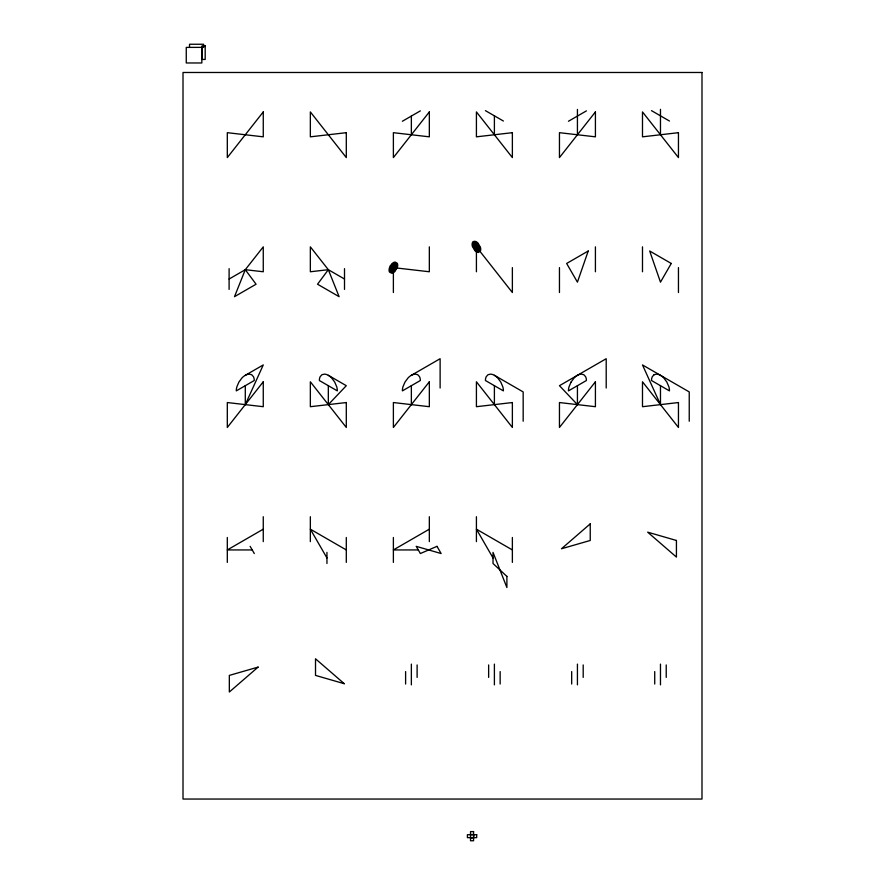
<?xml version="1.0" encoding="UTF-8"?>
<svg xmlns="http://www.w3.org/2000/svg" width="885" height="885" viewBox="0 0 885 885"><rect width="100%" height="100%" fill="white"/><g stroke="black" fill="none" stroke-linecap="round" stroke-linejoin="round"><path stroke-width="1.33" d="M245.289 269.693L234.503 296.674L256.075 284.218L245.289 269.693L263.265 246.849L263.265 271.761L245.289 269.693L229.104 279.029M328.324 269.693L317.538 284.218L339.11 296.674L328.324 269.693L310.347 246.849L310.347 271.761L328.324 269.693L344.508 279.029M402.376 121.256L420.353 110.879M568.447 121.256L586.423 110.879M245.289 375.317A9.27 9.27 0 0 1 249.017 374.123L251.639 374.687L253.453 376.689A9.27 9.27 0 0 1 254.272 380.506L236.295 390.882A14.525 14.525 0 0 1 236.903 386.745L238.928 382.032L242.003 377.906A14.525 14.525 0 0 1 245.289 375.317L263.265 364.941L245.289 404.622L245.289 385.694M411.359 375.317A9.27 9.27 0 0 1 415.087 374.123L417.72 374.687L419.523 376.689A9.27 9.27 0 0 1 420.353 380.506L402.376 390.882A14.525 14.525 0 0 1 402.974 386.745L405.009 382.032L408.073 377.906A14.525 14.525 0 0 1 411.359 375.317L440.122 358.713L440.122 388.017M263.265 529.175L227.312 549.939L252.225 549.939M429.336 529.175L393.382 549.939L418.295 549.939M470.521 834.522L473.575 834.522M470.521 837.829L473.575 837.829M651.482 110.636L669.458 121.024M485.411 110.636L503.388 121.024M494.394 375.317A14.525 14.525 0 0 1 497.68 377.906L500.755 382.032L502.78 386.745A14.525 14.525 0 0 1 503.388 390.882L485.411 380.506A9.27 9.27 0 0 1 486.23 376.689L488.044 374.687L490.677 374.123A9.27 9.27 0 0 1 494.394 375.317L523.168 391.922L523.168 421.227M328.324 375.317A14.525 14.525 0 0 1 331.609 377.906L334.685 382.032L336.709 386.745A14.525 14.525 0 0 1 337.318 390.882L319.341 380.506A9.27 9.27 0 0 1 320.16 376.689L321.963 374.687L324.596 374.123A9.27 9.27 0 0 1 328.324 375.317L346.3 385.694L328.324 404.622L328.324 385.694M512.371 549.939L476.418 529.175L493.022 557.948M346.3 549.939L310.347 529.175L326.952 557.948M250.145 546.344L254.294 553.534M689.238 421.227L689.238 391.922L642.488 364.941L660.475 404.622L660.475 385.694M678.452 267.613L678.452 292.526M666.228 664.945L666.228 677.401M660.475 109.342L660.475 134.752M660.475 664.115L660.475 684.868M654.723 671.582L654.723 684.039M642.488 246.849L642.488 271.761M606.203 388.017L606.203 358.713L559.453 385.694L577.429 404.622L577.429 385.694M595.417 246.849L595.417 271.761M583.193 664.945L583.193 677.401M577.429 109.43L577.429 134.752M577.429 664.115L577.429 684.868M571.677 671.582L571.677 684.039M559.453 267.613L559.453 292.526M512.371 267.613L512.371 292.526L476.418 246.849L476.418 271.761M512.371 537.483L512.371 562.395M500.147 671.582L500.147 684.039M494.394 115.824L494.394 134.752M494.394 385.694L494.394 404.622M494.394 664.115L494.394 684.868M488.642 664.945L488.642 677.401M476.418 516.718L476.418 541.631M473.63 834.71L473.63 837.641M429.336 246.849L429.336 271.761L393.382 267.613L393.382 292.526M429.336 516.718L429.336 541.631M417.112 664.945L417.112 677.401M411.359 116.068L411.359 134.752M411.359 385.694L411.359 404.622M411.359 664.115L411.359 684.868M405.607 671.582L405.607 684.039M393.382 537.483L393.382 562.395M346.3 537.483L346.3 562.395M344.508 268.653L344.508 289.406M326.952 552.384L326.952 563.502M310.347 516.718L310.347 541.631M263.265 516.718L263.265 541.631M229.104 268.653L229.104 289.406M227.312 537.483L227.312 562.395M201.835 47.403L201.835 62.968L186.259 62.968L186.259 47.403L203.638 47.359L203.638 44.25L189.523 44.25L189.523 47.359M392.044 267.779C393.582 274.339 397.055 260.555 392.044 267.779M392.708 267.701C393.493 270.467 394.821 264.493 392.708 267.701M475.112 245.41C475.422 252.269 480.5 245.001 475.112 245.41M475.765 246.13C475.92 249.559 478.453 245.93 475.765 246.13M588.226 251.008L577.429 282.149L566.643 263.464L588.226 251.008M390.329 265.876L389.356 268.133A6.969 6.969 0 0 0 389.068 270.124A4.724 4.724 0 0 0 389.488 272.071L391.601 273.188A4.447 4.447 0 0 0 393.382 272.613A6.969 6.969 0 0 0 394.964 271.374L397.409 267.126A6.969 6.969 0 0 0 397.697 265.146A4.447 4.447 0 0 0 397.299 263.31L395.175 262.071A4.447 4.447 0 0 0 393.382 262.646A6.969 6.969 0 0 0 391.812 263.896L390.329 265.876M390.838 266.142L390.031 268.033A5.808 5.808 0 0 0 389.787 269.693A3.938 3.938 0 0 0 390.141 271.308L391.889 272.248A3.706 3.706 0 0 0 393.382 271.761A5.808 5.808 0 0 0 394.699 270.733L396.734 267.193A5.808 5.808 0 0 0 396.978 265.533A3.706 3.706 0 0 0 396.646 264.007L394.876 262.978A3.706 3.706 0 0 0 393.382 263.464A5.808 5.808 0 0 0 392.066 264.493L390.838 266.142M391.347 266.44L390.694 267.945A4.646 4.646 0 0 0 390.506 269.272A3.153 3.153 0 0 0 390.783 270.578L392.188 271.319A2.965 2.965 0 0 0 393.382 270.932A4.646 4.646 0 0 0 394.433 270.102L396.071 267.281A4.646 4.646 0 0 0 396.259 265.954A2.965 2.965 0 0 0 395.993 264.726L394.577 263.907A2.965 2.965 0 0 0 393.382 264.294A4.646 4.646 0 0 0 392.332 265.124L391.347 266.44M391.856 266.728L391.369 267.867A3.485 3.485 0 0 0 391.225 268.863A2.367 2.367 0 0 0 391.435 269.837L392.486 270.39A2.224 2.224 0 0 0 393.382 270.102A3.485 3.485 0 0 0 394.168 269.482L395.396 267.358A3.485 3.485 0 0 0 395.54 266.363A2.224 2.224 0 0 0 395.341 265.445L394.279 264.836A2.224 2.224 0 0 0 393.382 265.124A3.485 3.485 0 0 0 392.597 265.743L391.856 266.728M571.079 382.032L569.044 386.745A14.525 14.525 0 0 0 568.447 390.882L586.423 380.506A9.27 9.27 0 0 0 585.593 376.689L583.79 374.687L581.157 374.123A9.27 9.27 0 0 0 577.429 375.317A14.525 14.525 0 0 0 574.155 377.906L571.079 382.032M671.261 263.464L660.475 282.149L649.69 251.008L671.261 263.464M263.265 111.919L227.312 157.585L227.312 132.684L263.265 136.832L263.265 111.919M429.336 111.919L393.382 157.585L393.382 132.684L429.336 136.832L429.336 111.919M263.265 381.789L227.312 427.455L227.312 402.542L263.265 406.702L263.265 381.789M595.417 111.919L559.453 157.585L559.453 132.684L595.417 136.832L595.417 111.919M429.336 381.789L393.382 427.455L393.382 402.542L429.336 406.702L429.336 381.789M595.417 381.789L559.453 427.455L559.453 402.542L595.417 406.702L595.417 381.789M473.364 241.572L472.501 242.523A4.447 4.447 0 0 0 472.103 244.36A6.969 6.969 0 0 0 472.391 246.351L474.847 250.588A6.969 6.969 0 0 0 476.418 251.838A4.724 4.724 0 0 0 478.32 252.446L480.334 251.185A4.447 4.447 0 0 0 480.732 249.349A6.969 6.969 0 0 0 480.444 247.357L478 243.121A6.969 6.969 0 0 0 476.418 241.87A4.447 4.447 0 0 0 474.637 241.295L473.364 241.572M473.873 242.446L473.154 243.253A3.706 3.706 0 0 0 472.822 244.78A5.808 5.808 0 0 0 473.066 246.428L475.112 249.968A5.808 5.808 0 0 0 476.418 251.008A3.938 3.938 0 0 0 478 251.517L479.681 250.455A3.706 3.706 0 0 0 480.013 248.928A5.808 5.808 0 0 0 479.77 247.28L477.734 243.74A5.808 5.808 0 0 0 476.418 242.7A3.706 3.706 0 0 0 474.935 242.225L473.873 242.446M474.382 243.331L473.807 243.972A2.965 2.965 0 0 0 473.541 245.189A4.646 4.646 0 0 0 473.74 246.517L475.367 249.349A4.646 4.646 0 0 0 476.418 250.178A3.153 3.153 0 0 0 477.69 250.588L479.028 249.736A2.965 2.965 0 0 0 479.294 248.519A4.646 4.646 0 0 0 479.106 247.192L477.469 244.36A4.646 4.646 0 0 0 476.418 243.53A2.965 2.965 0 0 0 475.234 243.154L474.382 243.331M474.891 244.216L474.46 244.691A2.224 2.224 0 0 0 474.26 245.61A3.485 3.485 0 0 0 474.404 246.605L475.632 248.718A3.485 3.485 0 0 0 476.418 249.349A2.367 2.367 0 0 0 477.369 249.647L478.376 249.017A2.224 2.224 0 0 0 478.575 248.099A3.485 3.485 0 0 0 478.431 247.103L477.203 244.979A3.485 3.485 0 0 0 476.418 244.36A2.224 2.224 0 0 0 475.522 244.072L474.891 244.216M654.115 374.687L652.311 376.689A9.27 9.27 0 0 0 651.482 380.506L669.458 390.882A14.525 14.525 0 0 0 668.861 386.745L666.825 382.032L663.75 377.906A14.525 14.525 0 0 0 660.475 375.317A9.27 9.27 0 0 0 656.747 374.123L654.115 374.687M258.099 667.102L229.337 692.004L229.337 675.399L258.099 667.102M590.24 523.854L561.477 548.766L590.24 540.469L590.24 523.854M436.98 546.344L420.375 553.534L416.216 546.344L441.128 553.534L436.98 546.344M346.3 132.684L310.347 136.832L310.347 111.919L346.3 157.585L346.3 132.684M512.371 132.684L476.418 136.832L476.418 111.919L512.371 157.585L512.371 132.684M678.452 132.684L642.488 136.832L642.488 111.919L678.452 157.585L678.452 132.684M346.3 402.542L310.347 406.702L310.347 381.789L346.3 427.455L346.3 402.542M512.371 402.542L476.418 406.702L476.418 381.789L512.371 427.455L512.371 402.542M678.452 402.542L642.488 406.702L642.488 381.789L678.452 427.455L678.452 402.542M205.187 45.81L202.079 45.81L202.079 59.439L205.187 59.439L205.187 45.81M701.993 72.481L183.007 72.481L183.007 799.044L701.993 799.044L701.993 72.481M473.575 831.601L470.521 831.601L470.521 840.75L473.575 840.75L473.575 831.601M476.694 834.71L467.402 834.71L467.402 837.641L476.694 837.641L476.694 834.71M676.428 540.469L647.665 532.162L676.428 557.074L676.428 540.469M344.276 683.707L315.514 675.399L315.514 658.794L344.276 683.707M506.895 576.4L493.022 563.502L493.022 552.384L506.895 587.529L506.895 576.4"/></g></svg>
